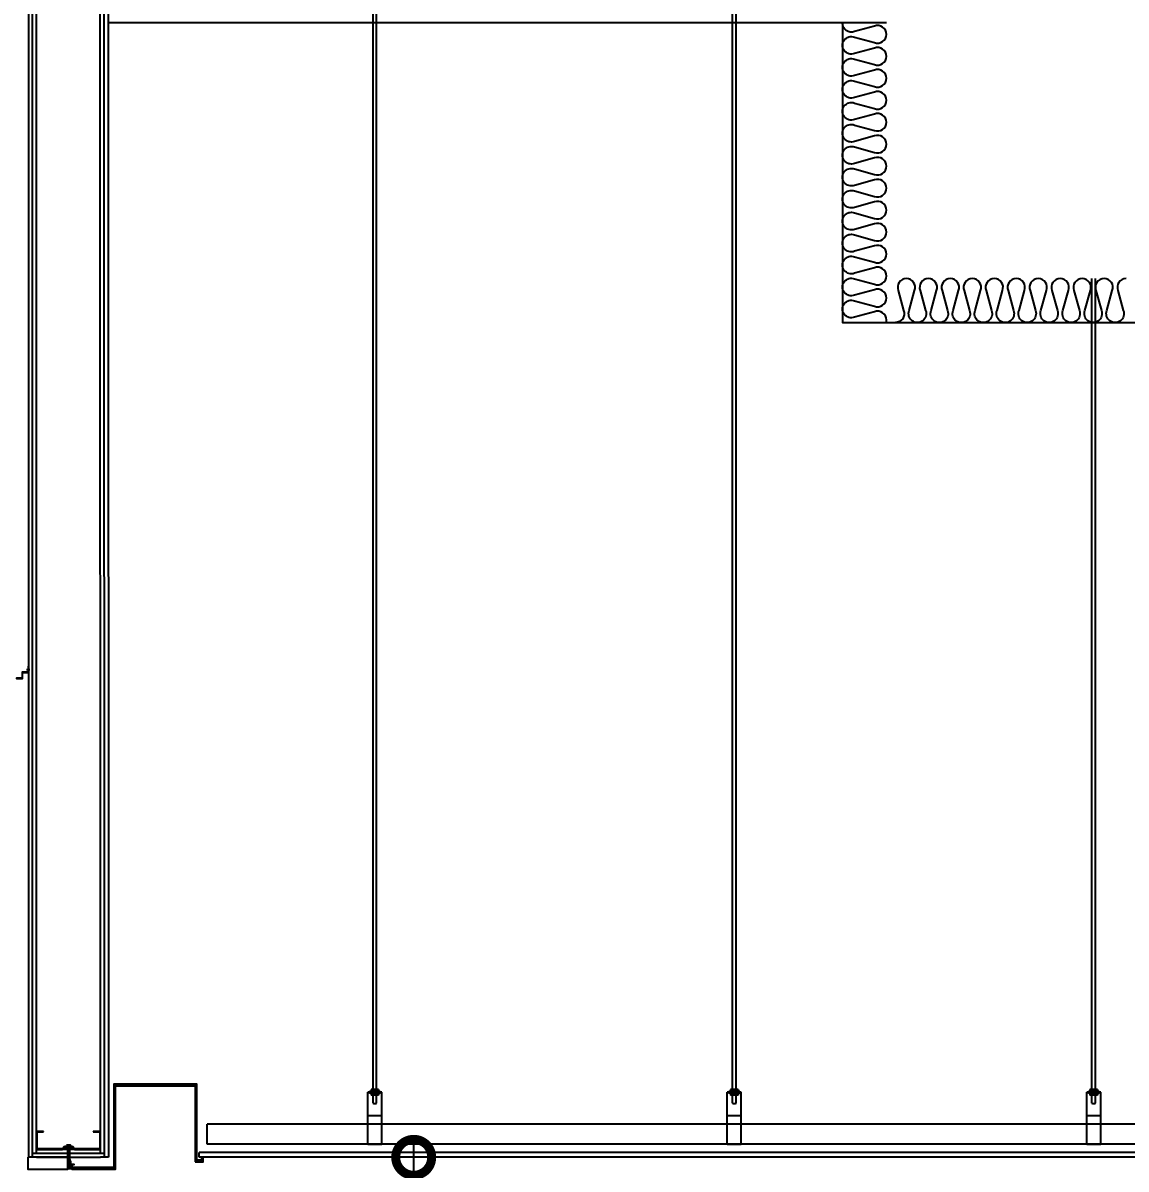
# Model space of a CAD drawing. Header units: millimetres. Extents: x 17311 to 801382, y -242618 to -104888.
# Drawn here: x 153383 to 156145, y -222088 to -219218 of the extents above; entities that cross this region are included whole.
import ezdxf

# ---------------------------------------------------------------- set-up
doc = ezdxf.new("R2010")
doc.units = ezdxf.units.MM
doc.header["$LTSCALE"] = 250
for name, pattern in [('HID', [2.8, 1.8, -1]), ('HIDDEN', [9.525, 6.35, -3.175]), ('HIDDEN2', [4.7625, 3.175, -1.5875])]:
    doc.linetypes.add(name, pattern=pattern)
doc.layers.get('Defpoints').update_dxf_attribs({"color": 151})
for name, color, linetype in [('8입면선', 8, 'Continuous'), ('A-ALU', 4, 'Continuous'), ('A-CEIL', 8, 'Continuous'), ('A-CEIL_EL', 8, 'Continuous'), ('A-WALL-D', 7, 'Continuous'), ('ACCY', 5, 'Continuous'), ('GAGAM-DT', 7, 'Continuous'), ('i-f-door-frame', 4, 'Continuous'), ('ISL', 251, 'Continuous'), ('MO-S', 3, 'Continuous'), ('인테리어', 7, 'HIDDEN'), ('입면', 7, 'Continuous')]:
    doc.layers.add(name, color=color, linetype=linetype)
doc.layers.add('CK', color=221, linetype='Continuous', plot=False)
doc.styles.add('Gdim', font='')
doc.styles.get('Gdim').set_extended_font_data('Dotum')
doc.dimstyles.new('Gdim50', dxfattribs={"dimscale": 30, "dimtxt": 3, "dimasz": 6, "dimexe": 1.5, "dimexo": 2, "dimgap": 1, "dimtad": 1, "dimdec": 0, "dimzin": 0, "dimdsep": 46, "dimlunit": 6, "dimtxsty": 'Gdim', "dimblk": 'DOTSMALL', "dimcen": 1.5, "dimdle": 1.5, "dimclrd": 256, "dimclre": 256, "dimclrt": 256, "dimazin": 0, "dimtfac": 1, "dimtdec": 0, "dimtix": 1, "dimtmove": 2, "dimatfit": 3, "dimldrblk": 'DOTSMALL', "dimfxl": 1.5, "dimtolj": 1, "dimtzin": 0, "dimlwd": -1, "dimlwe": -1, "dimarcsym": 1})

# ---------------------------------------------------------------- blocks, each defined once
blk = doc.blocks.new('_DotSmall')
at = {"color": 0, "linetype": 'ByBlock', "const_width": 0.5}
blk.add_lwpolyline([(-0.0625, 0, 1), (0.0625, 0, 1)], format="xyb", close=True, dxfattribs=at)
blk = doc.blocks.new('*D53')
at = {"layer": 'CK', "transparency": 16777216}
for p, q in [((154361.6, -225703.4), (154361.6, -222013.4)), ((154499.9, -222058.4), (154316.6, -222058.4)), ((154499.9, -225658.4), (154316.6, -225658.4))]:
    blk.add_line(p, q, dxfattribs=at)
at = {"layer": 'Defpoints', "color": 0, "transparency": 16777216}
for p in [(154361.6, -222058.4), (154559.9, -222058.4), (154559.9, -225658.4)]:
    blk.add_point(p, dxfattribs=at)
at = {"layer": 'CK', "transparency": 16777216, "xscale": 180, "yscale": 180, "zscale": 180}
for p, rotation in [((154361.6, -222058.4), 90), ((154361.6, -225658.4), 270)]:
    blk.add_blockref('_DotSmall', p, dxfattribs=dict(at, rotation=rotation))
at = {"layer": 'CK', "transparency": 16777216, "insert": (154277.9, -223858.4), "char_height": 90, "attachment_point": 5, "rotation": 90, "style": 'Gdim'}
blk.add_mtext('\\A1;3,600', dxfattribs=at)
blk = doc.blocks.new('*U84')
at = {"layer": '8입면선', "color": 8}
for p, q in [((10, 0), (9.7, 2950)), ((190, 0), (189.7, 2950)), ((190, 10), (10, 10))]:
    blk.add_line(p, q, dxfattribs=at)
at = {"layer": 'A-WALL-D'}
for p, q in [((-0.3, 2950), (0, 0)), ((19.7, 2950), (-0.3, 2950)), ((20, 10), (19.7, 2950)), ((180, 10), (179.7, 2950)), ((199.7, 2950), (179.7, 2950)), ((199.7, 2950), (200, 0)), ((20, 0), (0, 0)), ((180, 20), (20, 20)), ((20, 0), (180, 0)), ((200, 0), (180, 0))]:
    blk.add_line(p, q, dxfattribs=at)
at = {"layer": 'GAGAM-DT', "color": 8}
for p, q in [((97.3, 2944.2), (97.3, 2975.6)), ((102.3, 2970.1), (97.3, 2975.6)), ((102.3, 2944.2), (102.3, 2970.1)), ((104.8, 2944.2), (94.8, 2944.2)), ((94.8, 2944.2), (94.8, 2940.7)), ((103.3, 2939.2), (96.4, 2939.2)), ((97.3, 2944.2), (97.3, 2939.2)), ((102.3, 2944.2), (102.3, 2939.2)), ((104.8, 2944.2), (104.8, 2940.7)), ((95.1, 25.8), (95.1, 29.3)), ((103.6, 30.8), (96.7, 30.8)), ((97.6, 25.8), (97.6, 30.8)), ((102.6, 25.8), (102.6, 30.8)), ((105.1, 25.8), (105.1, 29.3)), ((105.1, 25.8), (95.1, 25.8)), ((97.6, 25.8), (97.6, -5.6)), ((102.6, 25.8), (102.6, -0.1)), ((102.6, -0.1), (97.6, -5.6))]:
    blk.add_line(p, q, dxfattribs=at)
for centre, start, end in [((96.4, 2940.7), 180, 270), ((103.3, 2940.7), 270, 0), ((96.7, 29.3), 90, 180), ((103.6, 29.3), 0, 90)]:
    blk.add_arc(centre, 1.51, start, end, dxfattribs=at)
at = {"layer": '입면', "color": 6}
for p, q in [((19.7, 2905), (19.7, 2950)), ((19.7, 2950), (85, 2950)), ((84.5, 2948.8), (20.9, 2948.8)), ((20.9, 2948.8), (20.9, 2906.2)), ((89.5, 2943), (84.5, 2948.8)), ((85, 2950), (90, 2944.2)), ((109.9, 2943), (89.5, 2943)), ((90, 2944.2), (109.4, 2944.2)), ((109.4, 2944.2), (114.4, 2950)), ((114.9, 2948.8), (109.9, 2943)), ((114.4, 2950), (179.7, 2950)), ((178.5, 2948.8), (114.9, 2948.8)), ((178.5, 2906.2), (178.5, 2948.8)), ((179.7, 2950), (179.7, 2905)), ((37.5, 2905), (19.7, 2905)), ((20.9, 2906.2), (37.5, 2906.2)), ((37.5, 2906.2), (37.5, 2905)), ((161.9, 2905), (161.9, 2906.2)), ((161.9, 2906.2), (178.5, 2906.2)), ((179.7, 2905), (161.9, 2905)), ((37.8, 65), (20, 65)), ((20, 65), (20, 20)), ((21.2, 21.2), (21.2, 63.8)), ((21.2, 63.8), (37.8, 63.8)), ((37.8, 63.8), (37.8, 65)), ((180, 65), (162.2, 65)), ((162.2, 65), (162.2, 63.8)), ((162.2, 63.8), (178.8, 63.8)), ((178.8, 63.8), (178.8, 21.2)), ((180, 20), (180, 65)), ((20, 20), (85.3, 20)), ((84.8, 21.2), (21.2, 21.2)), ((89.8, 27), (84.8, 21.2)), ((85.3, 20), (90.3, 25.8)), ((110.2, 27), (89.8, 27)), ((90.3, 25.8), (109.7, 25.8)), ((109.7, 25.8), (114.7, 20)), ((115.2, 21.2), (110.2, 27)), ((114.7, 20), (180, 20)), ((178.8, 21.2), (115.2, 21.2))]:
    blk.add_line(p, q, dxfattribs=at)
blk = doc.blocks.new('SCR')
at = {"layer": 'ACCY'}
for p, q in [((-4.3, 0), (-4.3, 1.1)), ((4.3, 0), (-4.3, 0)), ((2.8, 2.6), (-2.8, 2.6)), ((4.3, 0), (4.3, 1.1)), ((-2, -1.6), (-2, 0)), ((2, -0.8), (-2, -1.6)), ((-1.5, -1.9), (-2, -1.6)), ((2, -2.4), (-2, -3.2)), ((-1.5, -2.8), (-2, -3.2)), ((-1.5, -3.5), (-2, -3.2)), ((2, -4), (-2, -4.7)), ((-1.5, -4.4), (-2, -4.7)), ((-1.5, -5.1), (-2, -4.7)), ((2, -5.5), (-2, -6.3)), ((-1.5, -6), (-2, -6.3)), ((-1.5, -6.6), (-2, -6.3)), ((2, -7.1), (-2, -7.9)), ((-1.5, -7.6), (-2, -7.9)), ((-1.5, -8.2), (-2, -7.9)), ((2, -8.7), (-2, -9.5)), ((-1.5, -9.1), (-2, -9.5)), ((-1.5, -9.8), (-2, -9.5)), ((-1.5, -10.7), (-2, -11)), ((-1.5, -11.4), (-2, -11)), ((1.5, -1.1), (-1.5, -1.9)), ((-1.5, -1.9), (-1.5, -2.8)), ((1.5, -2.1), (-1.5, -2.8)), ((1.5, -2.7), (-1.5, -3.5)), ((-1.5, -3.5), (-1.5, -4.4)), ((1.5, -3.6), (-1.5, -4.4)), ((1.5, -4.3), (-1.5, -5.1)), ((-1.5, -6), (-1.5, -5.1)), ((1.5, -5.2), (-1.5, -6)), ((1.5, -5.8), (-1.5, -6.6)), ((-1.5, -7.6), (-1.5, -6.6)), ((1.5, -6.8), (-1.5, -7.6)), ((1.5, -7.4), (-1.5, -8.2)), ((-1.5, -9.1), (-1.5, -8.2)), ((1.5, -8.4), (-1.5, -9.1)), ((-1.5, -9.8), (1.5, -9)), ((-1.5, -10.7), (-1.5, -9.8)), ((1.1, -10), (-1.5, -11.4)), ((1.1, -10), (-1.5, -10.7)), ((-1.5, -11.5), (-1.5, -11.4)), ((-0.2, -14.9), (-1.4, -11.6)), ((1.5, -9.6), (0, -11.2)), ((0.2, -14.9), (1.4, -11.6)), ((1.5, -1.1), (2, -0.8)), ((1.5, -1.1), (1.5, -2.1)), ((1.5, -2.1), (2, -2.4)), ((1.5, -2.7), (2, -2.4)), ((1.5, -2.7), (1.5, -3.6)), ((1.5, -3.6), (2, -4)), ((1.5, -4.3), (2, -4)), ((1.5, -5.2), (1.5, -4.3)), ((1.5, -5.2), (1.5, -4.3)), ((1.5, -5.2), (2, -5.5)), ((1.5, -5.8), (2, -5.5)), ((1.5, -6.8), (1.5, -5.8)), ((1.5, -6.8), (2, -7.1)), ((1.5, -7.4), (2, -7.1)), ((1.5, -8.4), (1.5, -7.4)), ((1.5, -8.4), (2, -8.7)), ((1.5, -9), (2, -8.7)), ((1.5, -11.5), (1.5, -9)), ((2, -0.8), (2, 0))]:
    blk.add_line(p, q, dxfattribs=at)
at = {"layer": 'ACCY', "linetype": 'HIDDEN2'}
for p, q in [((-2.8, 2.6), (-0.2, -0.4)), ((-0.2, -0.4), (-0.5, 2.6)), ((0.2, -0.4), (2.8, 2.6)), ((0.2, -0.4), (0.5, 2.6))]:
    blk.add_line(p, q, dxfattribs=at)
at = {"layer": 'ACCY'}
blk.add_lwpolyline([(0, 7.7), (0, -17.3)], dxfattribs=at)
for centre, radius, start, end in [((-2.8, 1.1), 1.51, 90, 180), ((2.8, 1.1), 1.51, 0, 90), ((-1.2, -11.5), 0.3, 180, 198.9224), ((0.3, -13.5), 2.29, 98.6399, 136.5742), ((3.5, -13.1), 3.95, 151.537, 208.463), ((0, -14.8), 0.236, 202.5, 337.5), ((1.2, -11.5), 0.3, 341.0776, 0)]:
    blk.add_arc(centre, radius, start, end, dxfattribs=at)
at = {"layer": 'ACCY', "linetype": 'HIDDEN2'}
blk.add_arc((0, -0.2), 0.261, 221.9191, 318.0809, dxfattribs=at)

msp = doc.modelspace()

# ---------------------------------------------------------------- linework, layer by layer
at = {"layer": 'A-ALU', "elevation": 0}
msp.add_lwpolyline([(153814.7, -222069.6), (153834.7, -222069.6), (153834.7, -222058.4), (153833.5, -222058.4), (153833.5, -222068.4), (153815.9, -222068.4), (153815.9, -221878.4), (153613.5, -221878.4), (153613.5, -222087.2), (153506.6, -222087.2), (153506.6, -222077.2), (153495.4, -222077.2), (153495.4, -222078.4), (153505.4, -222078.4), (153505.4, -222088.4), (153614.7, -222088.4), (153614.7, -221879.6), (153814.7, -221879.6)], close=True, dxfattribs=at)
at = {"layer": 'A-CEIL'}
for p, q in [((159261.1, -222046.4, 0), (153824.3, -222046.4, 0)), ((159261.1, -222058.4, 0), (153824.3, -222058.4, 0)), ((153613.5, -222087.2, 0), (153610.5, -222084.2, 0)), ((153818.9, -222065.4, 0), (153815.9, -222068.4, 0)), ((153830.5, -222065.4, 0), (153833.5, -222068.4, 0))]:
    msp.add_line(p, q, dxfattribs=at)
at = {"layer": 'A-CEIL', "elevation": 0}
for points in [[(153818.9, -222065.4), (153818.9, -221875.4), (153610.5, -221875.4), (153610.5, -222084.2), (153507.6, -222084.2), (153507.6, -222087.2)], [(153833.5, -222058.4), (153830.5, -222058.4), (153830.5, -222065.4), (153818.9, -222065.4)]]:
    msp.add_lwpolyline(points, dxfattribs=at)
msp.add_lwpolyline([(153495.4, -222062.5), (153497.1, -222062.5), (153497.1, -222075.5), (153510.4, -222075.5), (153510.4, -222077.2), (153495.4, -222077.2)], close=True, dxfattribs=at)
at = {"layer": 'A-CEIL'}
msp.add_arc((153500.4, -222096.7, 0), 9.72, 59.0425, 120.9575, dxfattribs=at)
at = {"layer": 'A-CEIL_EL'}
for p, q in [((154259.8, -221922.6, 0), (154259.8, -219108.4, 0)), ((154268.8, -221922.6, 0), (154268.8, -219108.4, 0)), ((155159.8, -221922.6, 0), (155159.8, -219108.4, 0)), ((155168.8, -221922.6, 0), (155168.8, -219108.4, 0)), ((156059.8, -221922.6, 0), (156059.8, -219858.4, 0)), ((156068.8, -221922.6, 0), (156068.8, -219858.4, 0)), ((154273.8, -221888.9, 0), (154254.8, -221888.9, 0)), ((154254.8, -221888.9, 0), (154254.8, -221893.9, 0)), ((154273.8, -221888.9, 0), (154273.8, -221893.9, 0)), ((155173.8, -221888.9, 0), (155154.8, -221888.9, 0)), ((155154.8, -221888.9, 0), (155154.8, -221893.9, 0)), ((155173.8, -221888.9, 0), (155173.8, -221893.9, 0)), ((156073.8, -221888.9, 0), (156054.8, -221888.9, 0)), ((156054.8, -221888.9, 0), (156054.8, -221893.9, 0)), ((156073.8, -221888.9, 0), (156073.8, -221893.9, 0)), ((154246.8, -222026.6, 0), (154246.8, -221895.4, 0)), ((154281.8, -221895.4, 0), (154246.8, -221895.4, 0)), ((154281.8, -221896.6, 0), (154246.8, -221896.6, 0)), ((154277.8, -221893.9, 0), (154250.8, -221893.9, 0)), ((154250.8, -221893.9, 0), (154250.8, -221895.4, 0)), ((154250.8, -221896.6, 0), (154250.8, -221898.1, 0)), ((154277.8, -221898.1, 0), (154250.8, -221898.1, 0)), ((154254.8, -221898.1, 0), (154254.8, -221903.1, 0)), ((154273.8, -221903.1, 0), (154254.8, -221903.1, 0)), ((154259.8, -221922.6, 0), (154259.8, -221903.1, 0)), ((154268.8, -221922.6, 0), (154268.8, -221903.1, 0)), ((154273.8, -221898.1, 0), (154273.8, -221903.1, 0)), ((154277.8, -221893.9, 0), (154277.8, -221895.4, 0)), ((154277.8, -221896.6, 0), (154277.8, -221898.1, 0)), ((154281.8, -222026.6, 0), (154281.8, -221895.4, 0)), ((155146.8, -222026.6, 0), (155146.8, -221895.4, 0)), ((155181.8, -221895.4, 0), (155146.8, -221895.4, 0)), ((155181.8, -221896.6, 0), (155146.8, -221896.6, 0)), ((155177.8, -221893.9, 0), (155150.8, -221893.9, 0)), ((155150.8, -221893.9, 0), (155150.8, -221895.4, 0)), ((155150.8, -221896.6, 0), (155150.8, -221898.1, 0)), ((155177.8, -221898.1, 0), (155150.8, -221898.1, 0)), ((155154.8, -221898.1, 0), (155154.8, -221903.1, 0)), ((155173.8, -221903.1, 0), (155154.8, -221903.1, 0)), ((155159.8, -221922.6, 0), (155159.8, -221903.1, 0)), ((155168.8, -221922.6, 0), (155168.8, -221903.1, 0)), ((155173.8, -221898.1, 0), (155173.8, -221903.1, 0)), ((155177.8, -221893.9, 0), (155177.8, -221895.4, 0)), ((155177.8, -221896.6, 0), (155177.8, -221898.1, 0)), ((155181.8, -222026.6, 0), (155181.8, -221895.4, 0)), ((156046.8, -222026.6, 0), (156046.8, -221895.4, 0)), ((156081.8, -221895.4, 0), (156046.8, -221895.4, 0)), ((156081.8, -221896.6, 0), (156046.8, -221896.6, 0)), ((156077.8, -221893.9, 0), (156050.8, -221893.9, 0)), ((156050.8, -221893.9, 0), (156050.8, -221895.4, 0)), ((156050.8, -221896.6, 0), (156050.8, -221898.1, 0)), ((156077.8, -221898.1, 0), (156050.8, -221898.1, 0)), ((156054.8, -221898.1, 0), (156054.8, -221903.1, 0)), ((156073.8, -221903.1, 0), (156054.8, -221903.1, 0)), ((156059.8, -221922.6, 0), (156059.8, -221903.1, 0)), ((156068.8, -221922.6, 0), (156068.8, -221903.1, 0)), ((156073.8, -221898.1, 0), (156073.8, -221903.1, 0)), ((156077.8, -221893.9, 0), (156077.8, -221895.4, 0)), ((156077.8, -221896.6, 0), (156077.8, -221898.1, 0)), ((156081.8, -222026.6, 0), (156081.8, -221895.4, 0)), ((159241.2, -221975.4, 0), (153844.2, -221975.4, 0)), ((153844.2, -222025.4, 0), (153844.2, -221975.4, 0)), ((154281.8, -221954.9, 0), (154246.8, -221954.9, 0)), ((154281.8, -221975.4, 0), (154246.8, -221975.4, 0)), ((155181.8, -221954.9, 0), (155146.8, -221954.9, 0)), ((155181.8, -221975.4, 0), (155146.8, -221975.4, 0)), ((156081.8, -221954.9, 0), (156046.8, -221954.9, 0)), ((156081.8, -221975.4, 0), (156046.8, -221975.4, 0)), ((159241.2, -222025.4, 0), (153844.2, -222025.4, 0)), ((154281.8, -222025.4, 0), (154246.8, -222025.4, 0)), ((154281.8, -222026.6, 0), (154246.8, -222026.6, 0)), ((155181.8, -222025.4, 0), (155146.8, -222025.4, 0)), ((155181.8, -222026.6, 0), (155146.8, -222026.6, 0)), ((156081.8, -222025.4, 0), (156046.8, -222025.4, 0)), ((156081.8, -222026.6, 0), (156046.8, -222026.6, 0))]:
    msp.add_line(p, q, dxfattribs=at)
for centre in [(154264.3, -221911.1, 0), (155164.3, -221911.1, 0), (156064.3, -221911.1, 0)]:
    msp.add_arc(centre, 12.4, 248.715, 291.285, dxfattribs=at)
at = {"layer": 'i-f-door-frame', "color": 4, "elevation": 0}
msp.add_lwpolyline([(153395.4, -222058.4), (153395.4, -222088.4), (153495.4, -222088.4), (153495.4, -222058.4)], close=True, dxfattribs=at)
at = {"layer": 'ISL'}
for p, q in [((155545.3, -219218.4), (153596.9, -219218.4)), ((153824.3, -222058.4, 0), (153824.3, -222046.4, 0))]:
    msp.add_line(p, q, dxfattribs=at)
at = {"layer": 'ISL', "elevation": 0}
msp.add_lwpolyline([(155435.3, -219218.4), (155435.3, -219968.4), (156255.3, -219968.4), (156255.3, -219218.4)], dxfattribs=at)
for points in [[(155544.3, -219968.4, 0.073028), (155545.3, -219962.1, 0.524856), (155515.4, -219941.5), (155465.1, -219955.2, -1.449198), (155465.1, -219914), (155515.4, -219927.7, 0.524856), (155545.3, -219907.1, 0.524856), (155515.4, -219886.5), (155465.1, -219900.2, -1.449198), (155465.1, -219859), (155515.4, -219872.7, 0.524856), (155545.3, -219852.1, 0.524856), (155515.4, -219831.5), (155465.1, -219845.2, -1.449198), (155465.1, -219804), (155515.4, -219817.7, 0.524856), (155545.3, -219797.1, 0.524856), (155515.4, -219776.5), (155465.1, -219790.2, -1.449198), (155465.1, -219749), (155515.4, -219762.7, 0.524856), (155545.3, -219742.1, 0.524856), (155515.4, -219721.5), (155465.1, -219735.2, -1.449198), (155465.1, -219694), (155515.4, -219707.7, 0.524856), (155545.3, -219687.1, 0.524856), (155515.4, -219666.5), (155465.1, -219680.2, -1.449198), (155465.1, -219639), (155515.4, -219652.7, 0.524856), (155545.3, -219632.1, 0.524856), (155515.4, -219611.5), (155465.1, -219625.2, -1.449198), (155465.1, -219584), (155515.4, -219597.7, 0.524856), (155545.3, -219577.1, 0.524856), (155515.4, -219556.5), (155465.1, -219570.2, -1.449198), (155465.1, -219529), (155515.4, -219542.7, 0.524856), (155545.3, -219522.1, 0.524856), (155515.4, -219501.5), (155465.1, -219515.2, -1.449198), (155465.1, -219474), (155515.4, -219487.7, 0.524856), (155545.3, -219467.1, 0.524856), (155515.4, -219446.5), (155465.1, -219460.2, -1.449198), (155465.1, -219419), (155515.4, -219432.7, 0.524856), (155545.3, -219412.1, 0.524856), (155515.4, -219391.5), (155465.1, -219405.2, -1.449198), (155465.1, -219364), (155515.4, -219377.7, 0.524856), (155545.3, -219357.1, 0.524856), (155515.4, -219336.5), (155465.1, -219350.2, -1.449198), (155465.1, -219309), (155515.4, -219322.7, 0.524856), (155545.3, -219302.1, 0.524856), (155515.4, -219281.5), (155465.1, -219295.2, -1.449198), (155465.1, -219254), (155515.4, -219267.7, 0.524856), (155545.3, -219247.1, 0.524856), (155515.4, -219226.5), (155465.1, -219240.2, -0.524933), (155435.3, -219219.6)], [(156145.3, -219858.4, 0.524856), (156124.7, -219888.2), (156138.3, -219938.6, -1.449198), (156097.2, -219938.6), (156110.8, -219888.2, 0.524856), (156090.3, -219858.4, 0.524856), (156069.7, -219888.2), (156083.3, -219938.6, -1.449198), (156042.2, -219938.6), (156055.8, -219888.2, 0.524856), (156035.3, -219858.4, 0.524856), (156014.7, -219888.2), (156028.3, -219938.6, -1.449198), (155987.2, -219938.6), (156000.8, -219888.2, 0.524856), (155980.3, -219858.4, 0.524856), (155959.7, -219888.2), (155973.3, -219938.6, -1.449198), (155932.2, -219938.6), (155945.8, -219888.2, 0.524856), (155925.3, -219858.4, 0.524856), (155904.7, -219888.2), (155918.3, -219938.6, -1.449198), (155877.2, -219938.6), (155890.8, -219888.2, 0.524856), (155870.3, -219858.4, 0.524856), (155849.7, -219888.2), (155863.3, -219938.6, -1.449198), (155822.2, -219938.6), (155835.8, -219888.2, 0.524856), (155815.3, -219858.4, 0.524856), (155794.7, -219888.2), (155808.3, -219938.6, -1.449198), (155767.2, -219938.6), (155780.8, -219888.2, 0.524856), (155760.3, -219858.4, 0.524856), (155739.7, -219888.2), (155753.3, -219938.6, -1.449198), (155712.2, -219938.6), (155725.8, -219888.2, 0.524856), (155705.3, -219858.4, 0.524856), (155684.7, -219888.2), (155698.3, -219938.6, -1.449198), (155657.2, -219938.6), (155670.8, -219888.2, 0.524856), (155650.3, -219858.4, 0.524856), (155629.7, -219888.2), (155643.3, -219938.6, -1.449198), (155602.2, -219938.6), (155615.8, -219888.2, 0.524856), (155595.3, -219858.4, 0.524856), (155574.7, -219888.2), (155588.3, -219938.6, -0.524951), (155567.8, -219968.4, -0.524951)]]:
    msp.add_lwpolyline(points, format="xyb", dxfattribs=at)
at = {"layer": 'MO-S'}
msp.add_line((153392.3, -220837.2, 0), (153400.4, -220837.2, 0), dxfattribs=at)
at = {"layer": 'MO-S', "elevation": 0}
msp.add_lwpolyline([(153397.1, -220829.6), (153395.9, -220829.6), (153395.9, -220843.4), (153380.9, -220843.4), (153380.9, -220858.4), (153367.1, -220858.4), (153367.1, -220859.6), (153382.1, -220859.6), (153382.1, -220844.6), (153397.1, -220844.6)], close=True, dxfattribs=at)

# ---------------------------------------------------------------- block references
at = {"layer": 'A-WALL-D'}
msp.add_blockref('*U84', (153397.2, -222058.4, 0), dxfattribs=at)
at = {"layer": '인테리어', "linetype": 'HID', "ltscale": 0.5, "rotation": 180}
msp.add_blockref('SCR', (153500.4, -222078.4, 0), dxfattribs=at)

# ---------------------------------------------------------------- dimensions: what is measured, and where the dimension line sits
at = {"layer": 'CK'}
dim = msp.add_linear_dim(base=(154361.6, -222058.4), p1=(154559.9, -225658.4), p2=(154559.9, -222058.4), angle=90, dimstyle='Gdim50', dxfattribs=at)
dim.commit()
dim.dimension.update_dxf_attribs({"geometry": '*D53', "text_midpoint": (154277.9, -223858.4)})

doc.saveas('drawing.dxf')
